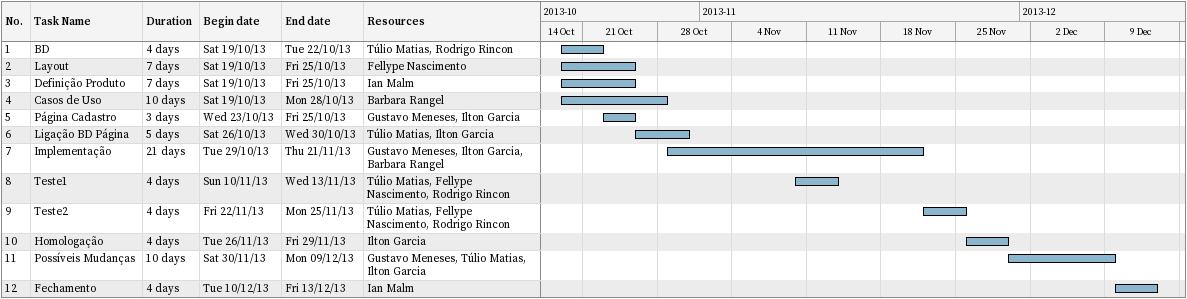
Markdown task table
| ID | Task | Duration | Start | Finish | Resources |
|---|---|---|---|---|---|
| 1 | BD | 4d | 2013-10-19 | 2013-10-22 | Túlio Matias, Rodrigo Rincon |
| 2 | Layout | 7d | 2013-10-19 | 2013-10-25 | Fellype Nascimento |
| 3 | Definição Produto | 7d | 2013-10-19 | 2013-10-25 | Ian Malm |
| 4 | Casos de Uso | 10d | 2013-10-19 | 2013-10-28 | Barbara Rangel |
| 5 | Página Cadastro | 3d | 2013-10-23 | 2013-10-25 | Gustavo Meneses, Ilton Garcia |
| 6 | Ligação BD Página | 5d | 2013-10-26 | 2013-10-30 | Túlio Matias, Ilton Garcia |
| 7 | Implementação | 21d | 2013-10-29 | 2013-11-21 | Gustavo Meneses, Ilton Garcia, Barbara Rangel |
| 8 | Teste1 | 4d | 2013-11-10 | 2013-11-13 | Túlio Matias, Fellype Nascimento, Rodrigo Rincon |
| 9 | Teste2 | 4d | 2013-11-22 | 2013-11-25 | Túlio Matias, Fellype Nascimento, Rodrigo Rincon |
| 10 | Homologação | 4d | 2013-11-26 | 2013-11-29 | Ilton Garcia |
| 11 | Possíveis Mudanças | 10d | 2013-11-30 | 2013-12-09 | Gustavo Meneses, Túlio Matias, Ilton Garcia |
| 12 | Fechamento | 4d | 2013-12-10 | 2013-12-13 | Ian Malm |
